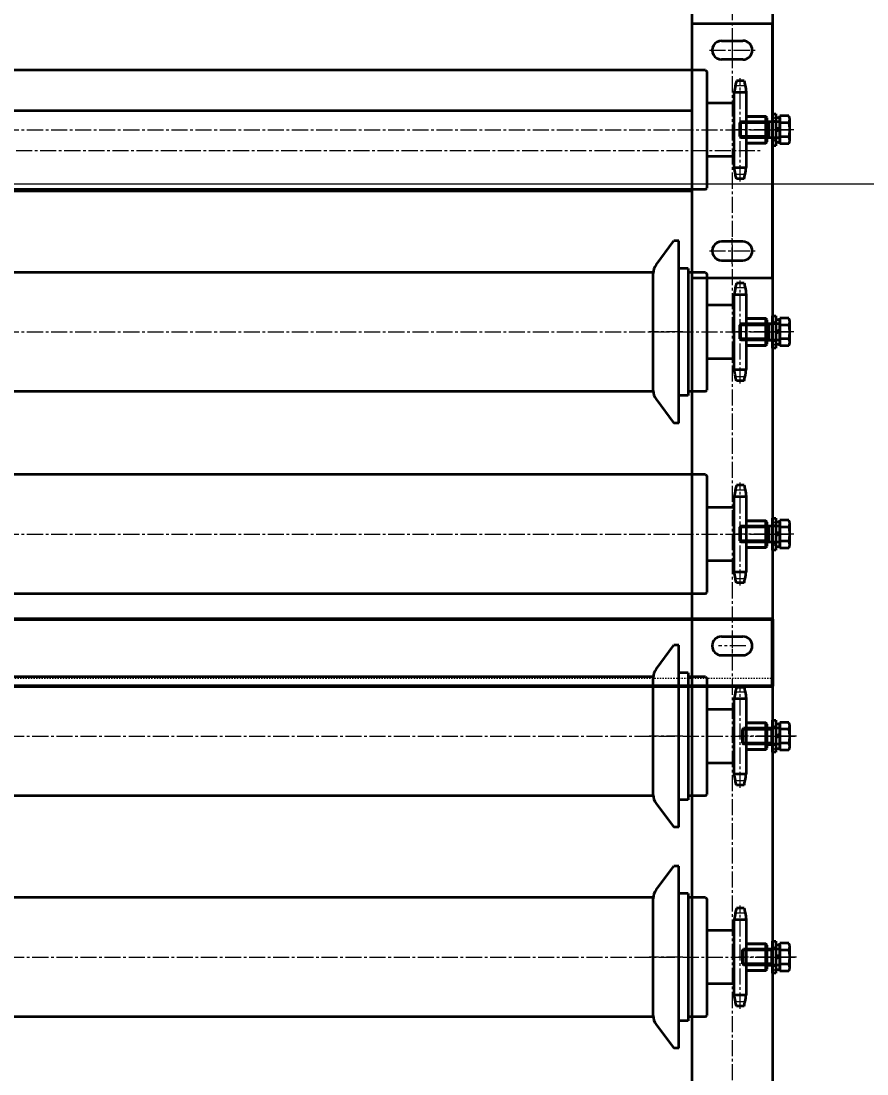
# Model space of a CAD drawing. Header units: millimetres. Extents: x -67280 to 67280, y -47520 to 47520.
# Drawn here: x -47235 to -46603, y -14697 to -13911 of the extents above; entities that cross this region are included whole.
import ezdxf

# ---------------------------------------------------------------- set-up
doc = ezdxf.new("R2010")
doc.units = ezdxf.units.MM
doc.linetypes.add('点画线', pattern=[18, 12, -2, 2, -2])
doc.linetypes.add('虚线', pattern=[2, 1, -1])
doc.layers.get('0').update_dxf_attribs({"lineweight": 35})
for name, color, linetype, lineweight in [('EB0', 7, 'Continuous', 35), ('EB0_1', 7, 'Continuous', 35), ('中心线层', 1, '点画线', 18), ('尺寸线层', 4, 'Continuous', 18), ('粗实线层', 7, 'Continuous', 35), ('虚线层', 100, '虚线', 18)]:
    doc.layers.add(name, color=color, linetype=linetype, lineweight=lineweight)
doc.styles.add('标准', font='', dxfattribs={"width": 0.667})
doc.styles.get('标准').set_extended_font_data('宋体')
doc.dimstyles.new('标准', dxfattribs={"dimscale": 160, "dimtxt": 2, "dimasz": 1, "dimexe": 1, "dimexo": 0, "dimgap": 1, "dimtad": 1, "dimdec": 1, "dimdsep": 46, "dimtxsty": '标准', "dimblk": '_CAXARROW', "dimcen": 0, "dimdle": 2, "dimaunit": 1, "dimadec": 0, "dimazin": 2, "dimtfac": 0.707107, "dimtdec": 3, "dimtmove": 0, "dimatfit": 3, "dimfxl": 0, "dimfrac": 2, "dimtolj": 1, "dimarcsym": 0})

# ---------------------------------------------------------------- blocks, each defined once
blk = doc.blocks.new('*X501')
at = {"layer": '尺寸线层', "linetype": 'Continuous', "lineweight": 18}
for points in [[(-51183.27, -8857.31), (-51163.27, -9017.31), (-51203.27, -9017.31)], [(-51183.27, -14032.31), (-51163.27, -13872.31), (-51203.27, -13872.31)]]:
    blk.add_hatch(color=0, dxfattribs=at).paths.add_polyline_path(points, flags=0)
at = {"layer": '尺寸线层', "color": 0}
for p, q in [((-50396.35, -8857.31), (-51343.27, -8857.31)), ((-46007.99, -14032.31), (-51343.27, -14032.31))]:
    blk.add_line(p, q, dxfattribs=at)
at = {"layer": '尺寸线层', "color": 0, "linetype": 'Continuous', "lineweight": 18}
blk.add_line((-51183.27, -8857.31), (-51183.27, -14032.31), dxfattribs=at)
at = {"layer": '尺寸线层', "color": 0, "insert": (-51503.27, -11444.81), "char_height": 320, "width": 1231.786, "attachment_point": 5, "rotation": 90, "line_spacing_factor": 1.15057, "style": '标准'}
blk.add_mtext('\\T1.1;5175', dxfattribs=at)
blk = doc.blocks.new('_CAXARROW')
blk.add_hatch(color=0).paths.add_polyline_path([(0, 0), (-1, 0.125), (-1, -0.125)], flags=0)
blk = doc.blocks.new('*X502')
at = {"layer": '尺寸线层', "linetype": 'Continuous', "lineweight": 18}
for points in [[(-51183.27, -14032.31), (-51163.27, -14192.31), (-51203.27, -14192.31)], [(-51183.27, -18397.31), (-51163.27, -18237.31), (-51203.27, -18237.31)]]:
    blk.add_hatch(color=0, dxfattribs=at).paths.add_polyline_path(points, flags=0)
at = {"layer": '尺寸线层', "color": 0}
for p, q in [((-46007.99, -14032.31), (-51343.27, -14032.31)), ((-46007.99, -18397.31), (-51343.27, -18397.31))]:
    blk.add_line(p, q, dxfattribs=at)
at = {"layer": '尺寸线层', "color": 0, "linetype": 'Continuous', "lineweight": 18}
blk.add_line((-51183.27, -14032.31), (-51183.27, -18397.31), dxfattribs=at)
at = {"layer": '尺寸线层', "color": 0, "insert": (-51503.27, -16214.81), "char_height": 320, "width": 1246.0153, "attachment_point": 5, "rotation": 90, "line_spacing_factor": 1.15057, "style": '标准'}
blk.add_mtext('\\T1.1;4365', dxfattribs=at)
blk = doc.blocks.new('*X1348')
at = {"layer": 'EB0', "linetype": '点画线', "lineweight": 18}
for p, q in [((550, 579.5), (550, 656.5)), ((545.55, 651.17), (554.45, 651.17)), ((-576.93, 618), (588.1, 618)), ((590.1, 618), (546.6, 618)), ((573.5, 618), (582.6, 618)), ((545.55, 584.84), (554.45, 584.84)), ((550, 428.5), (550, 505.5)), ((545.55, 500.17), (554.45, 500.17)), ((-576.93, 467), (588.1, 467)), ((507, 467), (482.02, 467)), ((590.1, 467), (546.6, 467)), ((573.5, 467), (582.6, 467)), ((545.55, 433.84), (554.45, 433.84)), ((550, 277.5), (550, 354.5)), ((545.55, 349.17), (554.45, 349.17)), ((-576.93, 316), (588.1, 316)), ((590.1, 316), (546.6, 316)), ((573.5, 316), (582.6, 316)), ((545.55, 282.84), (554.45, 282.84)), ((545.55, 198.17), (554.45, 198.17)), ((550, 126.5), (550, 203.5)), ((-572.93, 165), (592.1, 165)), ((507, 165), (482.02, 165)), ((592.1, 165), (548.6, 165)), ((573.5, 165), (582.6, 165)), ((545.55, 131.84), (554.45, 131.84)), ((545.55, 33.17), (554.45, 33.17)), ((550, -38.5), (550, 38.5)), ((-572.93, 0), (592.1, 0)), ((507, 0), (482.02, 0)), ((592.1, 0), (548.6, 0)), ((573.5, 0), (582.6, 0)), ((545.55, -33.16), (554.45, -33.16))]:
    blk.add_line(p, q, dxfattribs=at)
at = {"layer": 'EB0'}
for p, q in [((574, 606), (574, 630)), ((574, 630), (576.5, 630)), ((576.5, 630), (576.5, 606)), ((549.6, 623.1), (550.5, 624)), ((549.6, 612.9), (549.6, 623.1)), ((571.6, 623.1), (549.6, 623.1)), ((579.6, 624), (550.5, 624)), ((550.5, 612), (550.5, 624)), ((571.6, 612), (571.6, 624)), ((574, 624.5), (576.5, 624.5)), ((576.5, 627.2), (576.5, 608.8)), ((576.5, 627.2), (579.6, 627.2)), ((579.6, 607.61), (579.6, 628.39)), ((586.33, 628.39), (579.6, 628.39)), ((579.6, 627.2), (579.6, 608.8)), ((579.6, 612), (579.6, 624)), ((586.33, 623.2), (579.6, 623.2)), ((587.1, 610.21), (587.1, 625.79)), ((576.5, 618.8), (579.6, 619.63)), ((576.5, 617.2), (576.9, 617.31)), ((576.9, 617.31), (579.6, 618.03)), ((549.6, 612.9), (550.5, 612)), ((571.6, 612.9), (549.6, 612.9)), ((579.6, 612), (550.5, 612)), ((576.5, 611.5), (574, 611.5)), ((576.5, 606), (574, 606)), ((576.5, 608.8), (579.6, 608.8)), ((586.33, 612.8), (579.6, 612.8)), ((586.33, 607.61), (579.6, 607.61)), ((549.6, 472.1), (550.5, 473)), ((549.6, 461.9), (549.6, 472.1)), ((571.6, 472.1), (549.6, 472.1)), ((579.6, 473), (550.5, 473)), ((550.5, 461), (550.5, 473)), ((570, 473.1), (574, 473.1)), ((571.6, 461), (571.6, 473)), ((574, 455), (574, 479)), ((574, 479), (576.5, 479)), ((574, 473.5), (576.5, 473.5)), ((576.5, 479), (576.5, 455)), ((576.5, 476.2), (576.5, 457.8)), ((576.5, 476.2), (579.6, 476.2)), ((579.6, 456.61), (579.6, 477.39)), ((586.33, 477.39), (579.6, 477.39)), ((579.6, 476.2), (579.6, 457.8)), ((579.6, 461), (579.6, 473)), ((586.33, 472.2), (579.6, 472.2)), ((587.1, 459.21), (587.1, 474.79)), ((576.5, 467.8), (579.6, 468.63)), ((576.5, 466.2), (576.9, 466.31)), ((576.9, 466.31), (579.6, 467.03)), ((549.6, 461.9), (550.5, 461)), ((571.6, 461.9), (549.6, 461.9)), ((579.6, 461), (550.5, 461)), ((570, 460.9), (574, 460.9)), ((576.5, 460.5), (574, 460.5)), ((576.5, 457.8), (579.6, 457.8)), ((586.33, 461.8), (579.6, 461.8)), ((586.33, 456.61), (579.6, 456.61)), ((576.5, 455), (574, 455)), ((574, 304), (574, 328)), ((574, 328), (576.5, 328)), ((574, 322.5), (576.5, 322.5)), ((576.5, 328), (576.5, 304)), ((576.5, 325.2), (576.5, 306.8)), ((576.5, 325.2), (579.6, 325.2)), ((579.6, 305.61), (579.6, 326.39)), ((586.33, 326.39), (579.6, 326.39)), ((579.6, 325.2), (579.6, 306.8)), ((587.1, 308.21), (587.1, 323.79)), ((549.6, 321.1), (550.5, 322)), ((549.6, 310.9), (549.6, 321.1)), ((571.6, 321.1), (549.6, 321.1)), ((579.6, 322), (550.5, 322)), ((550.5, 310), (550.5, 322)), ((571.6, 310), (571.6, 322)), ((576.5, 316.8), (579.6, 317.63)), ((576.5, 315.2), (576.9, 315.31)), ((576.9, 315.31), (579.6, 316.03)), ((579.6, 310), (579.6, 322)), ((586.33, 321.2), (579.6, 321.2)), ((549.6, 310.9), (550.5, 310)), ((571.6, 310.9), (549.6, 310.9)), ((579.6, 310), (550.5, 310)), ((576.5, 309.5), (574, 309.5)), ((576.5, 306.8), (579.6, 306.8)), ((586.33, 310.8), (579.6, 310.8)), ((576.5, 304), (574, 304)), ((586.33, 305.61), (579.6, 305.61)), ((574, 153), (574, 177)), ((574, 177), (576.5, 177)), ((576.5, 177), (576.5, 153)), ((576.5, 174.2), (576.5, 155.8)), ((576.5, 174.2), (579.6, 174.2)), ((579.6, 154.61), (579.6, 175.39)), ((586.33, 175.39), (579.6, 175.39)), ((579.6, 174.2), (579.6, 155.8)), ((551.6, 170.1), (552.5, 171)), ((551.6, 159.9), (551.6, 170.1)), ((573.6, 170.1), (551.6, 170.1)), ((579.6, 171), (552.5, 171)), ((552.5, 159), (552.5, 171)), ((570, 171.1), (574, 171.1)), ((573.6, 159), (573.6, 171)), ((574, 171.5), (576.5, 171.5)), ((576.5, 165.8), (579.6, 166.63)), ((579.6, 159), (579.6, 171)), ((586.33, 170.2), (579.6, 170.2)), ((587.1, 157.21), (587.1, 172.79)), ((551.6, 159.9), (552.5, 159)), ((573.6, 159.9), (551.6, 159.9)), ((579.6, 159), (552.5, 159)), ((570, 158.9), (574, 158.9)), ((576.5, 158.5), (574, 158.5)), ((576.5, 164.2), (576.9, 164.31)), ((576.9, 164.31), (579.6, 165.03)), ((586.33, 159.8), (579.6, 159.8)), ((576.5, 153), (574, 153)), ((576.5, 155.8), (579.6, 155.8)), ((586.33, 154.61), (579.6, 154.61)), ((574, -12), (574, 12)), ((574, 12), (576.5, 12)), ((576.5, 12), (576.5, -12)), ((576.5, 9.2), (576.5, -9.2)), ((576.5, 9.2), (579.6, 9.2)), ((579.6, -10.39), (579.6, 10.39)), ((586.33, 10.39), (579.6, 10.39)), ((579.6, 9.2), (579.6, -9.2)), ((551.6, 5.1), (552.5, 6)), ((551.6, -5.1), (551.6, 5.1)), ((573.6, 5.1), (551.6, 5.1)), ((579.6, 6), (552.5, 6)), ((552.5, -6), (552.5, 6)), ((570, 6.1), (574, 6.1)), ((573.6, -6), (573.6, 6)), ((574, 6.5), (576.5, 6.5)), ((576.5, 0.8), (579.6, 1.63)), ((576.9, -0.69), (579.6, 0.03)), ((579.6, -6), (579.6, 6)), ((586.33, 5.2), (579.6, 5.2)), ((587.1, -7.79), (587.1, 7.79)), ((551.6, -5.1), (552.5, -6)), ((573.6, -5.1), (551.6, -5.1)), ((579.6, -6), (552.5, -6)), ((570, -6.1), (574, -6.1)), ((576.5, -6.5), (574, -6.5)), ((576.5, -0.8), (576.9, -0.69)), ((586.33, -5.2), (579.6, -5.2)), ((576.5, -12), (574, -12)), ((576.5, -9.2), (579.6, -9.2)), ((586.33, -10.39), (579.6, -10.39))]:
    blk.add_line(p, q, dxfattribs=at)
at = {"layer": 'EB0', "linetype": 'Continuous', "lineweight": 18}
for p, q in [((574, 628.21), (576.5, 625.71)), ((574, 611.24), (576.5, 608.74)), ((574, 607), (575, 606)), ((574, 477.29), (575.71, 479)), ((574.45, 473.5), (576.5, 475.55)), ((574, 456.08), (576.5, 458.58)), ((574, 326.21), (576.5, 323.71)), ((574, 309.24), (576.5, 306.74)), ((574, 305), (575, 304)), ((574, 175.29), (575.71, 177)), ((574.45, 171.5), (576.5, 173.55)), ((574, 154.08), (576.5, 156.58)), ((574, 10.29), (575.71, 12)), ((574.45, 6.5), (576.5, 8.55)), ((574, -10.92), (576.5, -8.42))]:
    blk.add_line(p, q, dxfattribs=at)
at = {"layer": 'EB0', "color": 1, "linetype": '点画线', "lineweight": 18}
for p, q in [((571, 618), (579.5, 618)), ((571, 467), (579.5, 467)), ((571, 316), (579.5, 316)), ((573, 165), (581.5, 165)), ((573, 0), (581.5, 0))]:
    blk.add_line(p, q, dxfattribs=at)
at = {"layer": 'EB0', "linetype": 'Continuous', "lineweight": 50}
for p, q in [((574, 252.49), (-574, 252.49)), ((574, 252.49), (574, 202.5)), ((-574, 202.5), (574, 202.49))]:
    blk.add_line(p, q, dxfattribs=at)
at = {"layer": 'EB0'}
for centre, radius, start, end in [((582.31, 625.79), 4.79, 327.13277, 32.86723), ((569.1, 618), 18, 343.22135, 16.77865), ((582.31, 610.21), 4.79, 327.13277, 32.86723), ((582.31, 474.79), 4.79, 327.13277, 32.86723), ((569.1, 467), 18, 343.22135, 16.77865), ((582.31, 459.21), 4.79, 327.13277, 32.86723), ((582.31, 323.79), 4.79, 327.13277, 32.86723), ((569.1, 316), 18, 343.22135, 16.77865), ((582.31, 308.21), 4.79, 327.13277, 32.86723), ((582.31, 172.79), 4.79, 327.13277, 32.86723), ((569.1, 165), 18, 343.22135, 16.77865), ((582.31, 157.21), 4.79, 327.13277, 32.86723), ((582.31, 7.79), 4.79, 327.13277, 32.86723), ((569.1, 0), 18, 343.22135, 16.77865), ((582.31, -7.79), 4.79, 327.13277, 32.86723)]:
    blk.add_arc(centre, radius, start, end, dxfattribs=at)
at = {"layer": 'EB0_1'}
for p, q in [((514, -1470), (514, 1180)), ((574, 1180), (574, -1470)), ((514, 507.5), (514, 697.5)), ((514, 697.5), (574, 697.5)), ((574, 507.5), (574, 697.5)), ((536, 684.5), (552, 684.5)), ((552, 670.5), (536, 670.5)), ((-514, 632.5), (514, 632.5)), ((-514, 572.5), (514, 572.5)), ((552, 534.5), (536, 534.5)), ((536, 520.5), (552, 520.5)), ((514, 507.5), (574, 507.5))]:
    blk.add_line(p, q, dxfattribs=at)
at = {"layer": 'EB0_1', "linetype": 'Continuous', "lineweight": 35}
for p, q in [((554.45, 457), (569, 457)), ((554.45, 155), (569, 155)), ((554.45, -10), (569, -10))]:
    blk.add_line(p, q, dxfattribs=at)
at = {"layer": 'EB0_1'}
for centre, start, end in [((536, 677.5), 89.99999, 270), ((552, 677.5), 269.99999, 89.99999), ((536, 527.5), 90, 270.00001), ((552, 527.5), 270, 90)]:
    blk.add_arc(centre, 7, start, end, dxfattribs=at)
at = {"layer": '中心线层', "linetype": '点画线', "lineweight": 18}
for p, q in [((544, 1180), (544, -1470)), ((544, 687), (544, 668)), ((527.06, 677.5), (562.01, 677.5)), ((-567, 602.5), (567, 602.5)), ((544, 518), (544, 537)), ((527.06, 527.5), (562.01, 527.5)), ((544, 242.75), (544, 222.25)), ((554.25, 232.5), (533.75, 232.5))]:
    blk.add_line(p, q, dxfattribs=at)
at = {"layer": '粗实线层', "linetype": 'Continuous', "lineweight": 35}
for p, q in [((524, 662.5), (-524, 662.5)), ((524, 662.5), (525, 661.5)), ((525, 661.5), (525, 574.5)), ((552.87, 654.5), (547.13, 654.5)), ((545.55, 646.09), (554.45, 646.09)), ((545.55, 589.92), (545.55, 646.09)), ((554.45, 646.09), (554.45, 589.92)), ((545.55, 638), (525, 638)), ((554.45, 628), (569, 628)), ((569, 628), (554.45, 628)), ((570, 627), (569, 628)), ((569, 608), (569, 628)), ((570, 609), (570, 627)), ((554.45, 608), (569, 608)), ((569, 608), (554.45, 608)), ((569, 608), (570, 609)), ((545.55, 598), (525, 598)), ((545.55, 589.92), (554.45, 589.92)), ((524, 573.5), (525, 574.5)), ((552.87, 581.5), (547.13, 581.5)), ((524, 573.5), (-524, 573.5)), ((487.15, 517.21), (500.27, 535)), ((504, 535), (500.27, 535)), ((504, 399), (504, 535)), ((485, 511.5), (-485, 511.5)), ((511, 514.5), (504, 514.5)), ((511, 514.5), (511, 419.5)), ((524, 511.5), (511, 511.5)), ((524, 511.5), (525, 510.5)), ((485, 423.32), (485, 510.68)), ((525, 510.5), (525, 423.5)), ((552.87, 503.5), (547.13, 503.5)), ((545.55, 495.09), (554.45, 495.09)), ((545.55, 438.92), (545.55, 495.09)), ((554.45, 495.09), (554.45, 438.92)), ((545.55, 487), (525, 487)), ((554.45, 477), (569, 477)), ((569, 477), (554.45, 477)), ((570, 476), (569, 477)), ((569, 457), (569, 477)), ((570, 458), (570, 476)), ((569, 457), (554.45, 457)), ((569, 457), (570, 458)), ((545.55, 447), (525, 447)), ((545.55, 438.92), (554.45, 438.92)), ((552.87, 430.5), (547.13, 430.5)), ((485, 422.5), (-485, 422.5)), ((511, 419.5), (504, 419.5)), ((524, 422.5), (511, 422.5)), ((524, 422.5), (525, 423.5)), ((487.15, 416.79), (500.27, 399)), ((504, 399), (500.27, 399)), ((524, 360.5), (-524, 360.5)), ((524, 360.5), (525, 359.5)), ((525, 359.5), (525, 272.5)), ((552.87, 352.5), (547.13, 352.5)), ((545.55, 344.09), (554.45, 344.09)), ((545.55, 287.92), (545.55, 344.09)), ((554.45, 344.09), (554.45, 287.92)), ((545.55, 336), (525, 336)), ((554.45, 326), (569, 326)), ((569, 326), (554.45, 326)), ((570, 325), (569, 326)), ((569, 306), (569, 326)), ((570, 307), (570, 325)), ((569, 306), (570, 307)), ((554.45, 306), (569, 306)), ((569, 306), (554.45, 306)), ((545.55, 296), (525, 296)), ((545.55, 287.92), (554.45, 287.92)), ((552.87, 279.5), (547.13, 279.5)), ((524, 271.5), (-524, 271.5)), ((524, 271.5), (525, 272.5)), ((487.15, 215.21), (500.27, 233)), ((504, 233), (500.27, 233)), ((504, 97), (504, 233)), ((511, 212.5), (504, 212.5)), ((511, 212.5), (511, 117.5)), ((485, 209.5), (-485, 209.5)), ((485, 121.32), (485, 208.68)), ((524, 209.5), (511, 209.5)), ((524, 209.5), (525, 208.5)), ((525, 208.5), (525, 121.5)), ((552.87, 201.5), (547.13, 201.5)), ((545.55, 193.09), (554.45, 193.09)), ((545.55, 136.92), (545.55, 193.09)), ((554.45, 193.09), (554.45, 136.92)), ((545.55, 185), (525, 185)), ((554.45, 175), (569, 175)), ((569, 175), (554.45, 175)), ((570, 174), (569, 175)), ((569, 155), (569, 175)), ((570, 156), (570, 174)), ((569, 155), (554.45, 155)), ((569, 155), (570, 156)), ((545.55, 145), (525, 145)), ((545.55, 136.92), (554.45, 136.92)), ((552.87, 128.5), (547.13, 128.5)), ((485, 120.5), (-485, 120.5)), ((524, 120.5), (511, 120.5)), ((524, 120.5), (525, 121.5)), ((487.15, 114.79), (500.27, 97)), ((511, 117.5), (504, 117.5)), ((504, 97), (500.27, 97)), ((487.15, 50.21), (500.27, 68)), ((504, 68), (500.27, 68)), ((504, -68), (504, 68)), ((511, 47.5), (504, 47.5)), ((511, 47.5), (511, -47.5)), ((485, 44.5), (-485, 44.5)), ((485, -43.68), (485, 43.68)), ((524, 44.5), (511, 44.5)), ((524, 44.5), (525, 43.5)), ((525, 43.5), (525, -43.5)), ((552.87, 36.5), (547.13, 36.5)), ((545.55, 28.09), (554.45, 28.09)), ((545.55, -28.08), (545.55, 28.09)), ((554.45, 28.09), (554.45, -28.08)), ((545.55, 20), (525, 20)), ((554.45, 10), (569, 10)), ((569, 10), (554.45, 10)), ((570, 9), (569, 10)), ((569, -10), (569, 10)), ((570, -9), (570, 9)), ((569, -10), (554.45, -10)), ((569, -10), (570, -9)), ((545.55, -20), (525, -20)), ((545.55, -28.08), (554.45, -28.08)), ((552.87, -36.5), (547.13, -36.5)), ((485, -44.5), (-485, -44.5)), ((524, -44.5), (511, -44.5)), ((524, -44.5), (525, -43.5)), ((487.15, -50.21), (500.27, -68)), ((511, -47.5), (504, -47.5)), ((504, -68), (500.27, -68))]:
    blk.add_line(p, q, dxfattribs=at)
at = {"layer": '粗实线层'}
for p, q in [((574, 252.49), (574, 202.49)), ((536, 239.5), (552, 239.5)), ((536, 225.5), (552, 225.5))]:
    blk.add_line(p, q, dxfattribs=at)
at = {"layer": '粗实线层', "linetype": 'Continuous', "lineweight": 35}
for centre, start, end in [((496, 510.68), 143.58722, 180), ((496, 423.32), 180, 216.41278), ((496, 208.68), 143.58722, 180), ((496, 121.32), 180, 216.41278), ((496, 43.68), 143.58722, 180), ((496, -43.68), 180, 216.41278)]:
    blk.add_arc(centre, 11, start, end, dxfattribs=at)
at = {"layer": '粗实线层'}
for centre, start, end in [((536, 232.5), 90, 270), ((552, 232.5), 270, 90)]:
    blk.add_arc(centre, 7, start, end, dxfattribs=at)
at = {"layer": '粗实线层', "linetype": 'Continuous', "lineweight": 35}
for points, knots in [([(547.13, 654.5), (546.85, 653.39), (546.14, 650.62), (545.77, 647.79), (545.55, 646.09)], [0, 0, 0, 0, 1507.324071, 3767.076542, 3767.076542, 3767.076542, 3767.076542]), ([(552.87, 654.5), (553.15, 653.39), (553.86, 650.62), (554.23, 647.79), (554.45, 646.09)], [0, 0, 0, 0, 1513.586654, 3782.727874, 3782.727874, 3782.727874, 3782.727874]), ([(547.13, 581.5), (546.85, 582.61), (546.14, 585.38), (545.77, 588.21), (545.55, 589.92)], [0, 0, 0, 0, 1414.088773, 3534.064602, 3534.064602, 3534.064602, 3534.064602]), ([(552.87, 581.5), (553.15, 582.61), (553.86, 585.38), (554.23, 588.21), (554.45, 589.92)], [0, 0, 0, 0, 1421.876645, 3553.527909, 3553.527909, 3553.527909, 3553.527909]), ([(547.13, 503.5), (546.85, 502.39), (546.14, 499.62), (545.77, 496.79), (545.55, 495.09)], [0, 0, 0, 0, 1305.431139, 3262.509448, 3262.509448, 3262.509448, 3262.509448]), ([(552.87, 503.5), (553.15, 502.39), (553.86, 499.62), (554.23, 496.79), (554.45, 495.09)], [0, 0, 0, 0, 1315.33372, 3287.257794, 3287.257794, 3287.257794, 3287.257794]), ([(547.13, 430.5), (546.85, 431.61), (546.14, 434.38), (545.77, 437.21), (545.55, 438.92)], [0, 0, 0, 0, 1245.796835, 3113.472492, 3113.472492, 3113.472492, 3113.472492]), ([(552.87, 430.5), (553.15, 431.61), (553.86, 434.38), (554.23, 437.21), (554.45, 438.92)], [0, 0, 0, 0, 1257.446179, 3142.586318, 3142.586318, 3142.586318, 3142.586318]), ([(547.13, 352.5), (546.85, 351.39), (546.14, 348.62), (545.77, 345.79), (545.55, 344.09)], [0, 0, 0, 0, 1189.125468, 2971.840458, 2971.840458, 2971.840458, 2971.840458]), ([(552.87, 352.5), (553.15, 351.39), (553.86, 348.62), (554.23, 345.79), (554.45, 344.09)], [0, 0, 0, 0, 1203.054247, 3006.651006, 3006.651006, 3006.651006, 3006.651006]), ([(547.13, 279.5), (546.85, 280.61), (546.14, 283.38), (545.77, 286.21), (545.55, 287.92)], [0, 0, 0, 0, 1177.164107, 2941.946843, 2941.946843, 2941.946843, 2941.946843]), ([(552.87, 279.5), (553.15, 280.61), (553.86, 283.38), (554.23, 286.21), (554.45, 287.92)], [0, 0, 0, 0, 1192.670512, 2980.700167, 2980.700167, 2980.700167, 2980.700167]), ([(547.13, 201.5), (546.85, 200.39), (546.14, 197.62), (545.77, 194.79), (545.55, 193.09)], [0, 0, 0, 0, 1189.021619, 2971.58092, 2971.58092, 2971.58092, 2971.58092]), ([(552.87, 201.5), (553.15, 200.39), (553.86, 197.62), (554.23, 194.79), (554.45, 193.09)], [0, 0, 0, 0, 1206.148605, 3014.384368, 3014.384368, 3014.384368, 3014.384368]), ([(547.13, 128.5), (546.85, 129.61), (546.14, 132.38), (545.77, 135.21), (545.55, 136.92)], [0, 0, 0, 0, 1229.56852, 3072.914987, 3072.914987, 3072.914987, 3072.914987]), ([(552.87, 128.5), (553.15, 129.61), (553.86, 132.38), (554.23, 135.21), (554.45, 136.92)], [0, 0, 0, 0, 1247.463869, 3117.638713, 3117.638713, 3117.638713, 3117.638713]), ([(547.13, 36.5), (546.85, 35.39), (546.14, 32.62), (545.77, 29.79), (545.55, 28.09)], [0, 0, 0, 0, 1320.644376, 3300.530088, 3300.530088, 3300.530088, 3300.530088]), ([(552.87, 36.5), (553.15, 35.39), (553.86, 32.62), (554.23, 29.79), (554.45, 28.09)], [0, 0, 0, 0, 1339.07985, 3346.603685, 3346.603685, 3346.603685, 3346.603685]), ([(547.13, -36.5), (546.85, -35.39), (546.14, -32.62), (545.77, -29.79), (545.55, -28.08)], [0, 0, 0, 0, 1404.890146, 3511.075566, 3511.075566, 3511.075566, 3511.075566]), ([(552.87, -36.5), (553.15, -35.39), (553.86, -32.62), (554.23, -29.79), (554.45, -28.08)], [0, 0, 0, 0, 1423.366685, 3557.251789, 3557.251789, 3557.251789, 3557.251789])]:
    blk.add_open_spline(points, degree=3, knots=knots, dxfattribs=at)
at = {"layer": '虚线层'}
blk.add_line((-574, 208.49), (574, 208.49), dxfattribs=at)

msp = doc.modelspace()

# ---------------------------------------------------------------- dimensions: what is measured, and where the dimension line sits
at = {"layer": '尺寸线层'}
for base, p1, p2, picture, middle in [((-51183.269, -14032.309), (-50396.352, -8857.309), (-46007.985, -14032.309), '*X501', (-51183.269, -11444.809)), ((-51183.269, -18397.309), (-46007.985, -14032.309), (-46007.985, -18397.309), '*X502', (-51183.269, -16214.809))]:
    dim = msp.add_linear_dim(base=base, p1=p1, p2=p2, angle=270, dimstyle='标准', override={"dimsah": 1, "dimtfill": 1, "dimtzin": 8}, dxfattribs=at)
    dim.commit()
    dim.dimension.update_dxf_attribs({"geometry": picture, "text_midpoint": middle})

# ---------------------------------------------------------------- next in the draw order: block references
at = {"layer": '中心线层'}
msp.add_blockref('*X1348', (-47247.969, -14609.804), dxfattribs=at)

doc.saveas('drawing.dxf')
